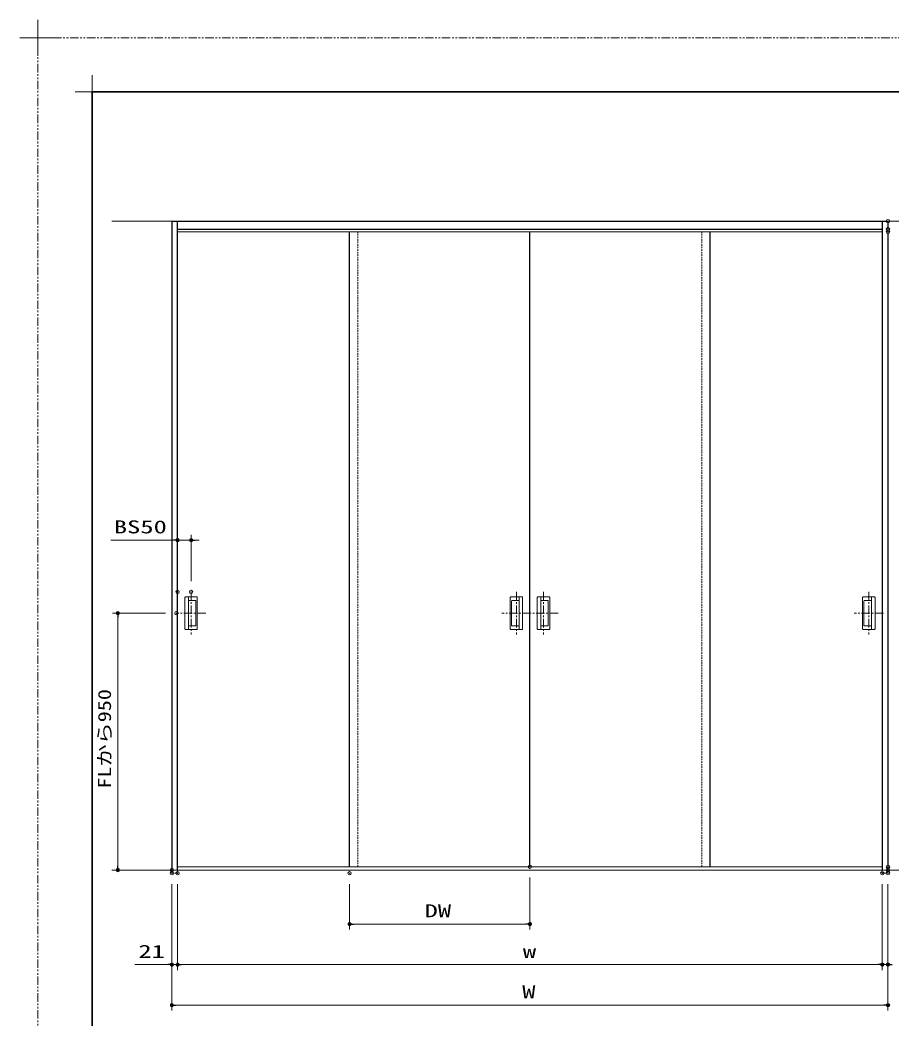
# Model space of a CAD drawing. Units: millimetres, scale not verified. Extents: x -1306 to 1306, y -607 to 607.
# Drawn here: x -1306 to -662, y -131 to 607 of the extents above; entities that cross this region are included whole.
import ezdxf
from ezdxf.enums import TextEntityAlignment as Align

# ---------------------------------------------------------------- set-up
doc = ezdxf.new("R2010")
doc.units = ezdxf.units.MM
doc.header["$LTSCALE"] = 5
doc.header["$PDMODE"] = 32
doc.header["$PDSIZE"] = 2.5
for name, pattern in [('USER1', [2.5, 1.25, -0.25, 0.25, -0.25, 0.25, -0.25]), ('USER2', [0.375, 0.25, -0.125]), ('USER3', [2, 1.25, -0.25, 0.25, -0.25])]:
    doc.linetypes.add(name, pattern=pattern)
for name, color, linetype, lineweight in [('0-1_線(黄)', 2, 'Continuous', 15), ('0-3_陰線', 4, 'USER1', 9), ('0-B_点線(水)', 4, 'USER2', 9), ('0-C_中心線', 3, 'USER3', 9), ('0-D_線(白)', 7, 'Continuous', 30), ('1-0_線(水)', 4, 'Continuous', 9), ('1-1_寸法線', 3, 'Continuous', 13), ('1-4_DEFPOINTS', 7, 'Continuous', 5), ('1-5_0', 3, 'Continuous', 25), ('1-7_図面枠', 7, 'Continuous', 35), ('1-8_一般', 7, 'Continuous', 5)]:
    doc.layers.add(name, color=color, linetype=linetype, lineweight=lineweight)
doc.styles.add('ＭＳ ゴシック', font='')
doc.styles.get('ＭＳ ゴシック').set_extended_font_data('MS Gothic')

# ---------------------------------------------------------------- blocks, each defined once
blk = doc.blocks.new('_DOT')
at = {"layer": '1-5_0'}
blk.add_line((-2.5, 0), (-5, 0), dxfattribs=at)
for points in [[(0, 0), (-2.5, 0), (-2.48, 0.313)], [(0, 0), (-2.48, -0.313), (-2.5, 0)], [(0, 0), (-2.48, 0.313), (-2.421, 0.622)], [(0, 0), (-2.421, -0.622), (-2.48, -0.313)], [(0, 0), (-2.421, 0.622), (-2.324, 0.92)], [(0, 0), (-2.324, -0.92), (-2.421, -0.622)], [(0, 0), (-2.324, 0.92), (-2.191, 1.204)], [(0, 0), (-2.191, -1.204), (-2.324, -0.92)], [(0, 0), (-2.191, 1.204), (-2.023, 1.469)], [(0, 0), (-2.023, -1.469), (-2.191, -1.204)], [(0, 0), (-2.023, 1.469), (-1.822, 1.711)], [(0, 0), (-1.822, -1.711), (-2.023, -1.469)], [(0, 0), (-1.822, 1.711), (-1.594, 1.926)], [(0, 0), (-1.594, -1.926), (-1.822, -1.711)], [(0, 0), (-1.594, 1.926), (-1.34, 2.111)], [(0, 0), (-1.34, -2.111), (-1.594, -1.926)], [(0, 0), (-1.34, 2.111), (-1.064, 2.262)], [(0, 0), (-1.064, -2.262), (-1.34, -2.111)], [(0, 0), (-1.064, 2.262), (-0.773, 2.378)], [(0, 0), (-0.773, -2.378), (-1.064, -2.262)], [(0, 0), (-0.773, 2.378), (-0.468, 2.456)], [(0, 0), (-0.468, -2.456), (-0.773, -2.378)], [(0, 0), (-0.468, 2.456), (-0.157, 2.495)], [(0, 0), (-0.157, -2.495), (-0.468, -2.456)], [(0, 0), (-0.157, 2.495), (0.157, 2.495)], [(0, 0), (0.157, -2.495), (-0.157, -2.495)], [(0, 0), (0.157, 2.495), (0.468, 2.456)], [(0, 0), (0.468, 2.456), (0.773, 2.378)], [(0, 0), (0.773, 2.378), (1.064, 2.262)], [(0, 0), (1.064, 2.262), (1.34, 2.111)], [(0, 0), (1.34, 2.111), (1.594, 1.926)], [(0, 0), (1.594, 1.926), (1.822, 1.711)], [(0, 0), (1.822, 1.711), (2.023, 1.469)], [(0, 0), (2.023, 1.469), (2.191, 1.204)], [(0, 0), (2.191, 1.204), (2.324, 0.92)], [(0, 0), (2.324, 0.92), (2.421, 0.622)], [(0, 0), (2.421, 0.622), (2.48, 0.313)], [(0, 0), (2.48, 0.313), (2.5, 0)], [(0, 0), (0.468, -2.456), (0.157, -2.495)], [(0, 0), (0.773, -2.378), (0.468, -2.456)], [(0, 0), (1.064, -2.262), (0.773, -2.378)], [(0, 0), (1.34, -2.111), (1.064, -2.262)], [(0, 0), (1.594, -1.926), (1.34, -2.111)], [(0, 0), (1.822, -1.711), (1.594, -1.926)], [(0, 0), (2.023, -1.469), (1.822, -1.711)], [(0, 0), (2.191, -1.204), (2.023, -1.469)], [(0, 0), (2.324, -0.92), (2.191, -1.204)], [(0, 0), (2.421, -0.622), (2.324, -0.92)], [(0, 0), (2.48, -0.313), (2.421, -0.622)], [(0, 0), (2.5, 0), (2.48, -0.313)]]:
    blk.add_solid(points, dxfattribs=at)
blk = doc.blocks.new('グループ-13-1')
at = {"layer": '1-8_一般'}
for p, q in [((62041.6, -14029.5), (62041.6, -13365.5)), ((61709.6, -13697.5), (62373.6, -13697.5))]:
    blk.add_line(p, q, dxfattribs=at)

msp = doc.modelspace()

# ---------------------------------------------------------------- linework, layer by layer
at = {"layer": '0-1_線(黄)'}
for p, q in [((-1238.325, 458.448), (-228.827, 458.448)), ((-1238.325, -21.552), (-228.827, -21.552))]:
    msp.add_line(p, q, dxfattribs=at)
at = {"layer": '0-3_陰線'}
for p in [(387.036, 594), (-1292.964, -594)]:
    msp.add_line(p, (-1292.964, 594), dxfattribs=at)
at = {"layer": '0-B_点線(水)'}
for p, q in [((-1056.287, -19.152), (-1056.287, 450.448)), ((-801.887, -19.152), (-801.887, 450.448)), ((-1189.687, -21.552), (-1189.687, -23.952)), ((-668.487, -23.952), (-668.487, -21.552)), ((-664.287, -21.552), (-664.287, -23.952)), ((-668.487, -23.952), (-664.287, -23.952))]:
    msp.add_line(p, q, dxfattribs=at)
msp.add_lwpolyline([(-1193.887, -21.552), (-1193.887, -23.952), (-1189.687, -23.952)], dxfattribs=at)
at = {"layer": '0-C_中心線'}
for p, q in [((-1179.687, 184.159), (-1179.687, 152.737)), ((-939.087, 184.159), (-939.087, 152.737)), ((-919.087, 184.159), (-919.087, 152.737)), ((-678.487, 184.159), (-678.487, 152.737)), ((-1168.825, 168.448), (-1190.549, 168.448)), ((-928.225, 168.448), (-949.949, 168.448)), ((-908.225, 168.448), (-929.949, 168.448)), ((-667.625, 168.448), (-689.349, 168.448))]:
    msp.add_line(p, q, dxfattribs=at)
at = {"layer": '0-D_線(白)'}
for p, q in [((-1193.887, 458.448), (-1193.887, -21.552)), ((-1193.887, 458.448), (-664.287, 458.448)), ((-1189.687, -21.552), (-1189.687, 458.448)), ((-668.487, 458.448), (-668.487, -21.552)), ((-664.287, 458.448), (-664.287, -21.552)), ((-1189.687, 452.448), (-668.487, 452.448)), ((-1062.487, -19.152), (-1062.487, 450.448)), ((-929.087, -19.152), (-929.087, 450.448)), ((-795.687, -19.152), (-795.687, 450.448))]:
    msp.add_line(p, q, dxfattribs=at)
at = {"layer": '1-0_線(水)'}
for p, q in [((-1056.287, 450.448), (-1189.687, 450.448)), ((-1062.487, 450.448), (-929.087, 450.448)), ((-795.687, 450.448), (-929.087, 450.448)), ((-801.887, 450.448), (-668.487, 450.448)), ((-1189.687, -19.152), (-1056.287, -19.152)), ((-1062.487, -19.152), (-929.087, -19.152)), ((-795.687, -19.152), (-929.087, -19.152)), ((-668.487, -19.152), (-801.887, -19.152))]:
    msp.add_line(p, q, dxfattribs=at)
at = {"layer": '1-1_寸法線'}
for p, q in [((-1192.687, 222.448), (-1238.925, 222.448)), ((-1189.687, 192.159), (-1189.687, 226.448)), ((-1179.687, 222.448), (-1189.687, 222.448)), ((-1179.687, 192.159), (-1179.687, 226.448)), ((-1176.687, 222.448), (-1173.687, 222.448)), ((-1184.287, 156.848), (-1184.287, 180.048)), ((-1181.687, 156.448), (-1181.687, 180.448)), ((-1176.487, 177.848), (-1181.687, 177.848)), ((-1176.087, 177.448), (-1176.087, 159.448)), ((-1175.087, 180.048), (-1175.087, 156.848)), ((-943.687, 180.048), (-943.687, 156.848)), ((-942.687, 177.448), (-942.687, 159.448)), ((-942.287, 177.848), (-937.087, 177.848)), ((-937.087, 156.448), (-937.087, 180.448)), ((-934.487, 156.848), (-934.487, 180.048)), ((-923.687, 156.848), (-923.687, 180.048)), ((-921.087, 156.448), (-921.087, 180.448)), ((-915.887, 177.848), (-921.087, 177.848)), ((-915.487, 177.448), (-915.487, 159.448)), ((-914.487, 180.048), (-914.487, 156.848)), ((-683.087, 180.048), (-683.087, 156.848)), ((-682.087, 177.448), (-682.087, 159.448)), ((-681.687, 177.848), (-676.487, 177.848)), ((-676.487, 156.448), (-676.487, 180.448)), ((-673.887, 156.848), (-673.887, 180.048)), ((-1198.549, 168.448), (-1237.887, 168.448)), ((-1233.887, 165.448), (-1233.887, -18.552)), ((-1175.487, 156.448), (-1183.887, 156.448)), ((-1176.487, 159.048), (-1181.687, 159.048)), ((-1176.487, 159.048), (-1181.687, 159.048)), ((-943.287, 156.448), (-934.887, 156.448)), ((-942.287, 159.048), (-937.087, 159.048)), ((-942.287, 159.048), (-937.087, 159.048)), ((-914.887, 156.448), (-923.287, 156.448)), ((-915.887, 159.048), (-921.087, 159.048)), ((-915.887, 159.048), (-921.087, 159.048)), ((-682.687, 156.448), (-674.287, 156.448)), ((-681.687, 159.048), (-676.487, 159.048)), ((-681.687, 159.048), (-676.487, 159.048)), ((-1201.887, -21.552), (-1237.887, -21.552)), ((-929.087, -27.152), (-929.087, -65.552)), ((-1193.887, -31.952), (-1193.887, -125.552)), ((-1193.887, -31.952), (-1193.887, -95.552)), ((-1189.687, -31.952), (-1189.687, -95.552)), ((-1189.687, -31.952), (-1189.687, -95.552)), ((-1062.487, -31.952), (-1062.487, -65.552)), ((-668.487, -31.952), (-668.487, -95.552)), ((-668.487, -31.952), (-668.487, -95.552)), ((-664.287, -31.952), (-664.287, -125.552)), ((-664.287, -31.952), (-664.287, -95.552)), ((-1059.487, -61.552), (-932.087, -61.552)), ((-1196.887, -91.552), (-1221.22, -91.552)), ((-1189.687, -91.552), (-1193.887, -91.552)), ((-1186.687, -91.552), (-671.487, -91.552)), ((-1186.687, -91.552), (-1183.687, -91.552)), ((-671.487, -91.552), (-674.487, -91.552)), ((-668.487, -91.552), (-664.287, -91.552)), ((-1190.887, -121.552), (-667.287, -121.552))]:
    msp.add_line(p, q, dxfattribs=at)
for points in [[(-1175.487, 180.448), (-1183.887, 180.448), (-1175.336, 180.448)], [(-943.287, 180.448), (-934.887, 180.448), (-943.438, 180.448)], [(-914.887, 180.448), (-923.287, 180.448), (-914.736, 180.448)], [(-682.687, 180.448), (-674.287, 180.448), (-682.838, 180.448)], [(-1175.487, 156.448), (-1183.887, 156.448), (-1175.336, 156.448)], [(-943.287, 156.448), (-934.887, 156.448), (-943.438, 156.448)], [(-914.887, 156.448), (-923.287, 156.448), (-914.736, 156.448)], [(-682.687, 156.448), (-674.287, 156.448), (-682.838, 156.448)]]:
    msp.add_lwpolyline(points, dxfattribs=at)
for centre, start, end in [((-1183.887, 180.048), 90, 180), ((-1176.487, 177.448), 0, 90), ((-1175.487, 180.048), 0, 90), ((-943.287, 180.048), 90, 180), ((-942.287, 177.448), 90, 180), ((-934.887, 180.048), 0, 90), ((-923.287, 180.048), 90, 180), ((-915.887, 177.448), 0, 90), ((-914.887, 180.048), 0, 90), ((-682.687, 180.048), 90, 180), ((-681.687, 177.448), 90, 180), ((-674.287, 180.048), 0, 90), ((-1183.887, 156.848), 180, 270), ((-1183.887, 156.848), 180, 270), ((-1176.487, 159.448), 270, 0), ((-1176.487, 159.448), 270, 0), ((-1175.487, 156.848), 270, 0), ((-1175.487, 156.848), 270, 0), ((-943.287, 156.848), 180, 270), ((-943.287, 156.848), 180, 270), ((-942.287, 159.448), 180, 270), ((-942.287, 159.448), 180, 270), ((-934.887, 156.848), 270, 0), ((-934.887, 156.848), 270, 0), ((-923.287, 156.848), 180, 270), ((-923.287, 156.848), 180, 270), ((-915.887, 159.448), 270, 0), ((-915.887, 159.448), 270, 0), ((-914.887, 156.848), 270, 0), ((-914.887, 156.848), 270, 0), ((-682.687, 156.848), 180, 270), ((-682.687, 156.848), 180, 270), ((-681.687, 159.448), 180, 270), ((-681.687, 159.448), 180, 270), ((-674.287, 156.848), 270, 0), ((-674.287, 156.848), 270, 0)]:
    msp.add_arc(centre, 0.4, start, end, dxfattribs=at)
at = {"layer": '1-4_DEFPOINTS'}
for p, q in [((-1252.964, 541.55), (-1252.964, 566.45)), ((-1265.414, 554), (-1240.514, 554))]:
    msp.add_line(p, q, dxfattribs=at)
for p in [(-664.287, 458.448), (-664.287, 452.448), (-664.287, 450.448), (-1189.687, 222.448), (-1189.687, 184.159), (-1179.687, 184.159), (-1190.549, 168.448), (-1233.887, -21.552), (-1193.887, -21.552), (-929.087, -19.152), (-664.287, -19.152), (-664.287, -21.552), (-1193.887, -23.952), (-1189.687, -23.952), (-1062.487, -23.952), (-668.487, -23.952), (-664.287, -23.952), (-664.287, -23.952), (-929.087, -61.552), (-1193.887, -91.552), (-668.487, -91.552), (-664.287, -91.552), (-664.287, -121.552)]:
    msp.add_point(p, dxfattribs=at)
at = {"layer": '1-7_図面枠'}
msp.add_lwpolyline([(-1252.964, -554), (347.036, -554), (347.036, 554), (-1252.964, 554)], close=True, dxfattribs=at)

# ---------------------------------------------------------------- block references
at = {"layer": '0-3_陰線', "xscale": 0.04, "yscale": 0.04}
msp.add_blockref('グループ-13-1', (-3774.629, 1141.9), dxfattribs=at)
at = {"layer": '1-1_寸法線', "xscale": 0.6, "yscale": 0.6}
for p in [(-1189.687, 222.448), (-929.087, -61.552), (-1193.887, -91.552), (-668.487, -91.552), (-668.487, -91.552), (-664.287, -121.552)]:
    msp.add_blockref('_DOT', p, dxfattribs=at)
for p, rotation in [((-1179.687, 222.448), 180), ((-1233.887, 168.448), 90), ((-1233.887, -21.552), 270), ((-1062.487, -61.552), 180), ((-1189.687, -91.552), 180), ((-1189.687, -91.552), 180), ((-664.287, -91.552), 180), ((-1193.887, -121.552), 180)]:
    msp.add_blockref('_DOT', p, dxfattribs=dict(at, rotation=rotation))

# ---------------------------------------------------------------- texts
at = {"layer": '1-1_寸法線', "style": 'ＭＳ ゴシック', "width": 1.5}
for s, p in [('BS50', (-1236.83, 224.597)), ('DW', (-1006.978, -59.403)), ('21', (-1218.649, -89.403)), ('w', (-934.325, -89.403)), ('W', (-934.801, -119.403))]:
    msp.add_text(s, height=9.604, dxfattribs=at).set_placement(p, align=Align.BOTTOM_LEFT)
at = {"layer": '1-1_寸法線', "style": 'ＭＳ ゴシック', "width": 1.25}
msp.add_text('FLから950', height=9.621, rotation=90, dxfattribs=at).set_placement((-1236.037, 38.591), align=Align.BOTTOM_LEFT)

doc.saveas('drawing.dxf')
